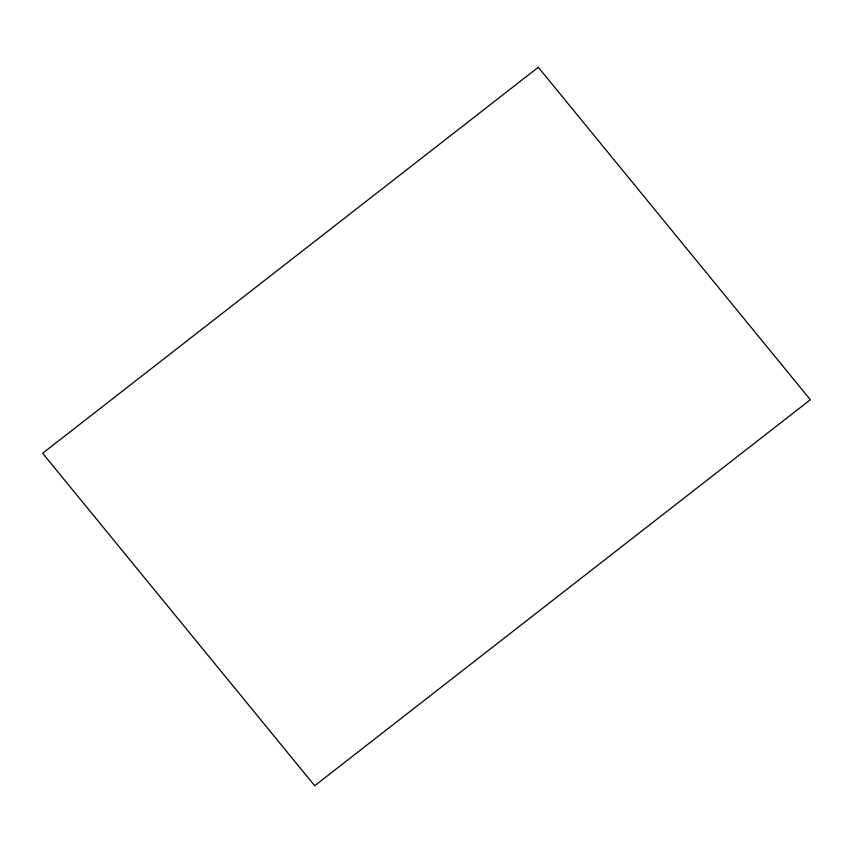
<?xml version="1.0" encoding="UTF-8"?>
<svg xmlns="http://www.w3.org/2000/svg" width="853" height="853" viewBox="0 0 853 853"><rect width="100%" height="100%" fill="white"/><g stroke="black" fill="none" stroke-linecap="round" stroke-linejoin="round"><path stroke-width="1.28" d="M538.307 67.28L42.65 453.263L314.693 785.72L810.35 399.737L538.307 67.28"/></g></svg>
